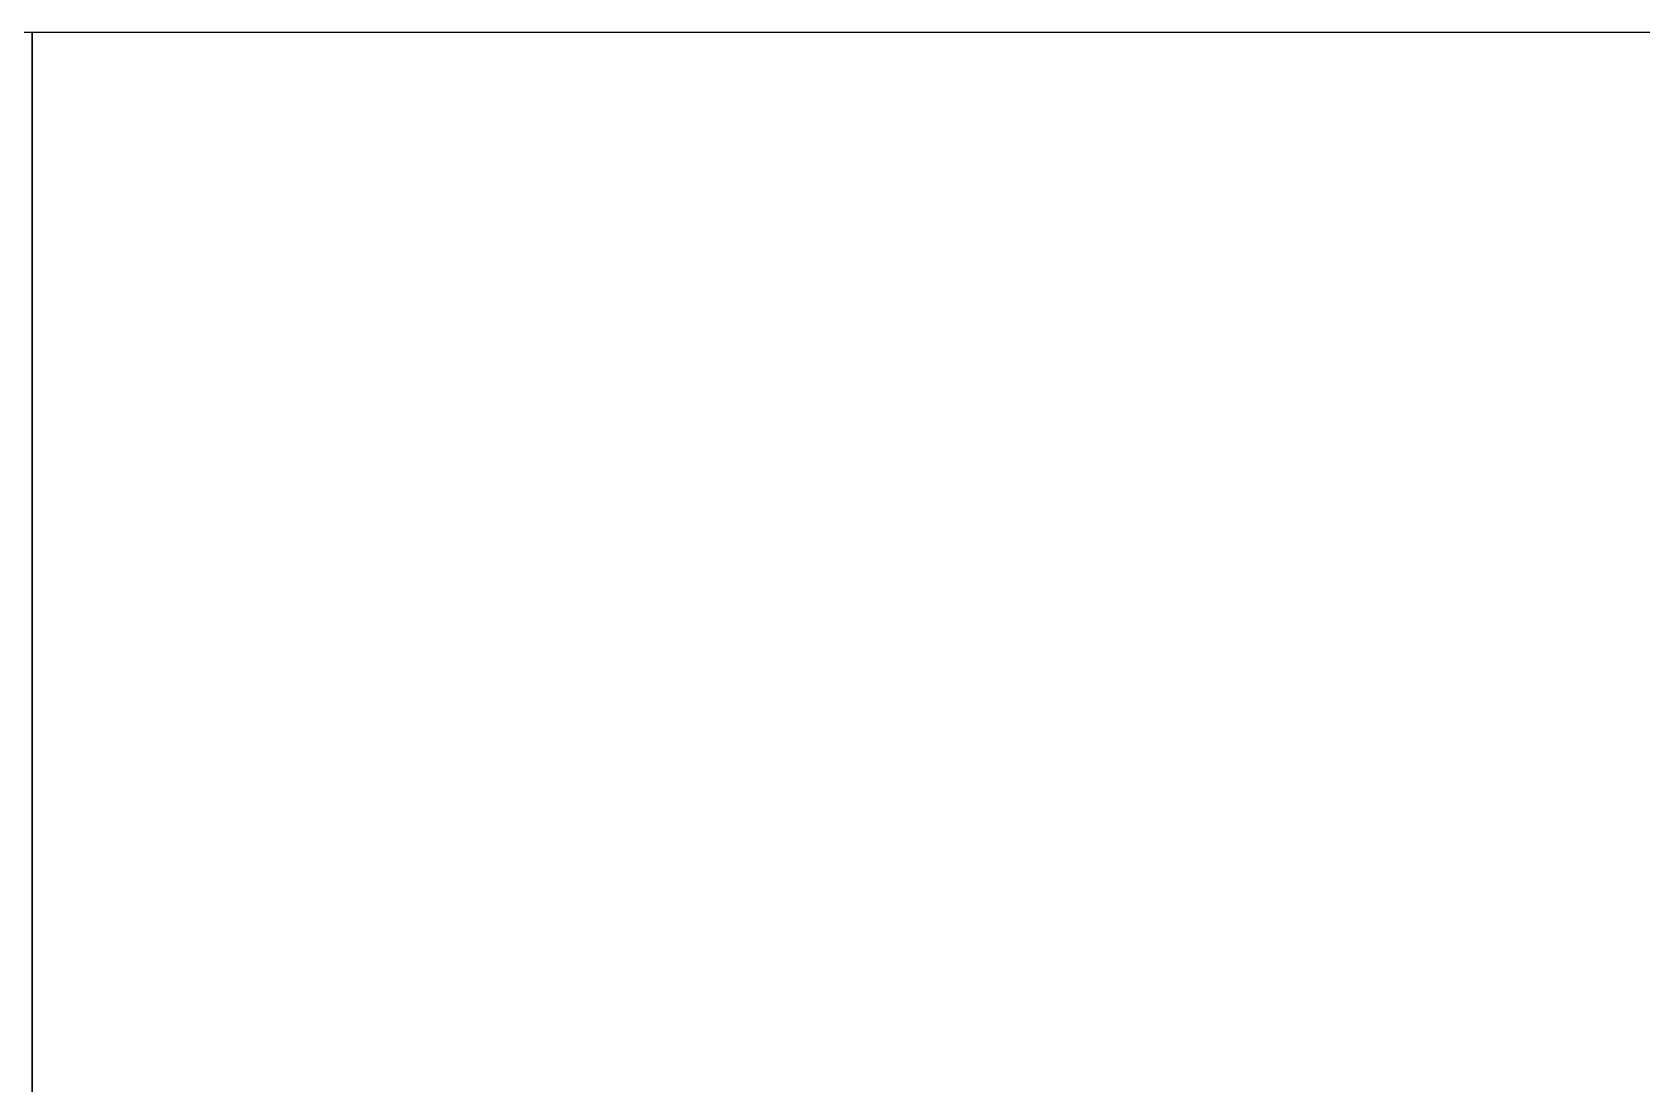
# Model space of a CAD drawing. Header units: millimetres. Extents: x -4391136 to -1798569, y -886572 to -291056.
# Drawn here: x -2395943.57 to -2395894.57, y -394722.46 to -394690.45 of the extents above; entities that cross this region are included whole.
import ezdxf

# ---------------------------------------------------------------- set-up
doc = ezdxf.new("R2010")
doc.units = ezdxf.units.MM
doc.set_wipeout_variables(frame=1)
doc.layers.add('000 - CONCRETE_COL_WIPEOUT_', color=7, linetype='Continuous')
doc.layers.add('000 - CONCRETE_EX_BUILDING_MAIN_COLOR_1', color=7, linetype='Continuous')

# ---------------------------------------------------------------- blocks, each defined once
blk = doc.blocks.new('DR-SG-SW-Wire Screen_Fence - D50-1300x2000 mm-31424007-ENTRANCE 2 - ENLARGE ELEVATION 3')
at = {"layer": '000 - CONCRETE_EX_BUILDING_MAIN_COLOR_1', "color": 7}
blk.add_line((-2729338.977, 101140), (-2728238.977, 101140), dxfattribs=at)
blk = doc.blocks.new('W-1-PP17-ENT2_REV00_20260527-083622_ELEVATION_3_EX')
at = {"layer": '000 - CONCRETE_EX_BUILDING_MAIN_COLOR_1', "color": 7}
for p, q in [((11428.768, 101090), (11428.768, 101140)), ((11428.768, 101090), (11428.768, 101140)), ((11428.768, 101140), (11428.768, 101090))]:
    blk.add_line(p, q, dxfattribs=at)
blk.add_blockref('DR-SG-SW-Wire Screen_Fence - D50-1300x2000 mm-31424007-ENTRANCE 2 - ENLARGE ELEVATION 3', (2740142.745, 0), dxfattribs=at)

msp = doc.modelspace()

# ---------------------------------------------------------------- block references
at = {"color": 7}
msp.add_blockref('W-1-PP17-ENT2_REV00_20260527-083622_ELEVATION_3_EX', (-2407372.339, -495830.447), dxfattribs=at)

doc.saveas('drawing.dxf')
